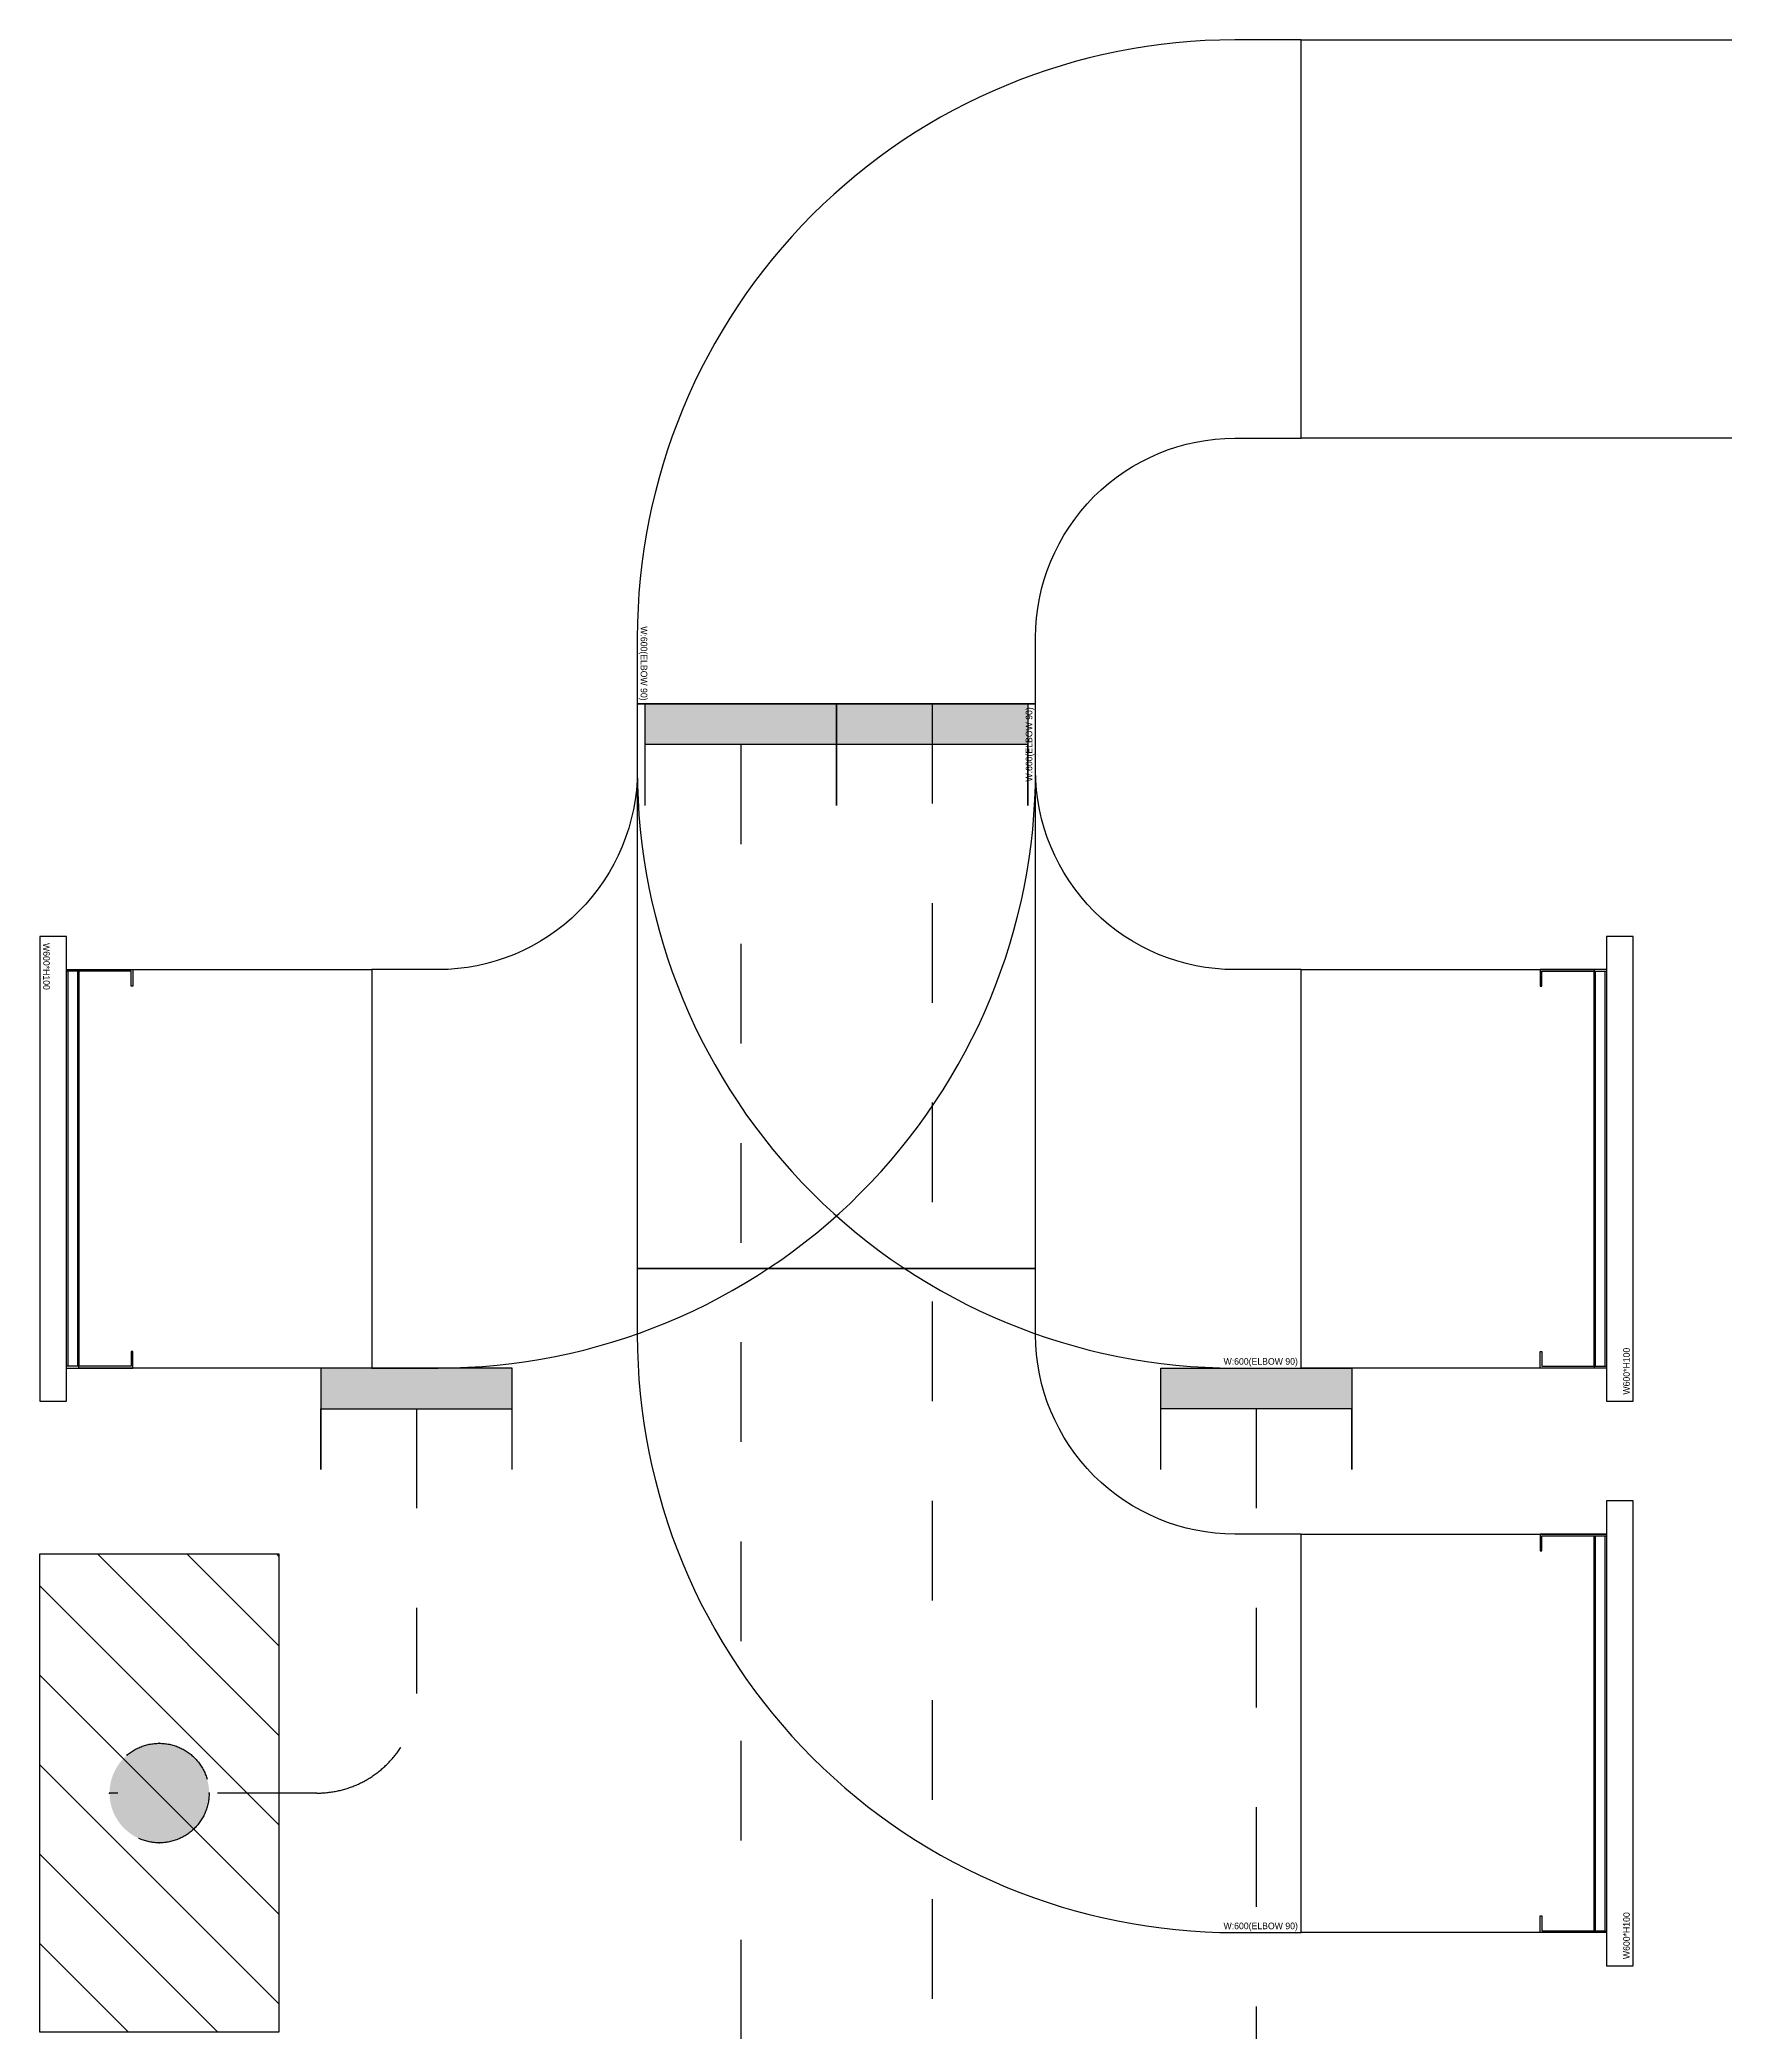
# Model space of a CAD drawing. Header units: millimetres. Extents: x -149088 to 500787, y -530175 to 1035835.
# Drawn here: x 267150 to 269689, y -305300 to -302300 of the extents above; entities that cross this region are included whole.
import ezdxf
from ezdxf.enums import TextEntityAlignment as Align
from ezdxf.xclip import XClip

# ---------------------------------------------------------------- set-up
doc = ezdxf.new("R2010")
doc.units = ezdxf.units.MM
doc.header["$LTSCALE"] = 150
doc.header["$XCLIPFRAME"] = 0
doc.linetypes.add('D1', pattern=[3, 1, -1, 1])
for name, color, linetype in [('------01 Distribution Panel', 3, 'Continuous'), ('-----00 LV_CABLE', 2, 'Continuous'), ('-----26 Electrical Cable Tray', 200, 'Continuous'), ('-----26 Electrical Cable Tray_건물(UPS)', 100, 'Continuous'), ('-----26 Electrical Cable Tray_건물(일반)', 20, 'Continuous')]:
    doc.layers.add(name, color=color, linetype=linetype)
doc.styles.add('ELEC', font='')
doc.styles.get('ELEC').set_extended_font_data('Dotum')

# ---------------------------------------------------------------- blocks, each defined once
blk = doc.blocks.new('*U8')
at = {"color": 0}
blk.add_lwpolyline([(0, 0), (-100, 0, -0.414214), (-400, 300), (-400, 400), (-1000, 400), (-1000, 300, 0.414214), (-100, -600), (0, -600)], format="xyb", close=True, dxfattribs=at)
at = {"color": 0, "style": 'ELEC'}
blk.add_text('W:600(ELBOW 90)', height=10, dxfattribs=at).set_placement((-5, -590), align=Align.MIDDLE_RIGHT)
blk = doc.blocks.new('A02')
h = blk.add_hatch()
h.set_pattern_fill('ANSI31', color=256, scale=25, style=0)
h.set_pattern_definition([(45, (-2000, -19200), (-56.1266, 56.1266), [])])
h.paths.add_polyline_path([(-300, 300), (-300, 0), (300, 0), (300, 300)])
blk.add_lwpolyline([(300, 0), (-300, 0), (-300, 300), (300, 300)], close=True)
blk = doc.blocks.new('*U10')
at = {"linetype": 'Continuous', "ltscale": 0.1}
for p, q in [((-250, 56.6), (-250, 58.6)), ((-200, 56.6), (-200, 58.6)), ((-150, 56.6), (-150, 58.6)), ((-100, 56.6), (-100, 58.6)), ((-50, 56.6), (-50, 58.6)), ((0, 56.6), (0, 58.6)), ((50, 56.6), (50, 58.6)), ((100, 56.6), (100, 58.6)), ((150, 56.6), (150, 58.6)), ((200, 56.6), (200, 58.6)), ((250, 56.6), (250, 58.6))]:
    blk.add_line(p, q, dxfattribs=at)
for points in [[(-300, 40), (-300, 140), (-275, 140), (-275, 137.4), (-297.4, 137.4), (-297.4, 40)], [(300, 40), (300, 140), (275, 140), (275, 137.4), (297.4, 137.4), (297.4, 40)], [(-297.4, 58.6), (297.4, 58.6)], [(-297.4, 56.6), (297.4, 56.6)], [(297.4, 42.6), (-297.4, 42.6)]]:
    blk.add_lwpolyline(points, dxfattribs=at)
blk.add_lwpolyline([(350, 0), (350, 40), (-350, 40), (-350, 0)], close=True, dxfattribs=at)
at = {"linetype": 'Continuous', "ltscale": 0.1, "style": 'ELEC'}
blk.add_text('W600*H100', height=10, dxfattribs=at).set_placement((-340, 10), align=Align.MIDDLE_LEFT)
blk = doc.blocks.new('O08')
blk.add_hatch(color=256).paths.add_polyline_path([(120, 51), (-120, 51), (-120, 0), (120, 0)])
blk.add_lwpolyline([(120, 127.5), (120, 0), (-120, 0), (-120, 127.5), (-120, 51), (120, 51)])
blk = doc.blocks.new('11')
at = {"linetype": 'D1'}
h = blk.add_hatch(color=256, dxfattribs=at)
edge = h.paths.add_edge_path()
edge.add_arc((0, 0), 75, 0, 360)
blk.add_circle((0, 0), 75, dxfattribs=at)
for p in [(0, 75), (-75, 0), (75, 0), (0, -75)]:
    blk.add_point(p, dxfattribs=at)
blk = doc.blocks.new('SSH-20260429.172412')
at = {"layer": '-----00 LV_CABLE', "linetype": 'D1'}
for points in [[(75823.8, 83980), (75823.8, 81140, 0.414214), (76123.8, 80840), (76624.8, 80840)], [(75535.8, 83918.8), (75535.8, 81140, -0.414214), (75235.8, 80840), (74747.3, 80840)], [(76312.2, 82918.8), (76312.2, 81710, 0.414214), (76462.2, 81560), (76774.8, 81560)]]:
    blk.add_lwpolyline(points, format="xyb", dxfattribs=at)
at = {"layer": '-----00 LV_CABLE', "linetype": 'D1', "elevation": 0}
blk.add_lwpolyline([(75047.3, 82918.8), (75047.3, 82490, -0.414214), (74897.3, 82340), (74584.8, 82340)], format="xyb", dxfattribs=at)
at = {"layer": '-----26 Electrical Cable Tray'}
for points in [[(76379.8, 84380), (76379.8, 84980), (82379.8, 84980), (82379.8, 84380)], [(75379.8, 83130), (75979.8, 83130), (75979.8, 83980), (75379.8, 83980)], [(76379.8, 82730), (76839.8, 82730), (76839.8, 82130), (76379.8, 82130)]]:
    blk.add_lwpolyline(points, close=True, dxfattribs=at)
at = {"layer": '-----26 Electrical Cable Tray_건물(UPS)'}
for points in [[(76379.8, 84380), (76379.8, 84980), (82379.8, 84980), (82379.8, 84380)], [(76821.2, 82980), (76379.8, 82980), (76379.8, 83580), (76821.2, 83580)]]:
    blk.add_lwpolyline(points, close=True, dxfattribs=at)
at = {"layer": '-----26 Electrical Cable Tray_건물(일반)'}
blk.add_lwpolyline([(76379.8, 84380), (76379.8, 84980), (82379.8, 84980), (82379.8, 84380)], close=True, dxfattribs=at)
at = {"layer": '-----26 Electrical Cable Tray_건물(일반)', "elevation": 0}
blk.add_lwpolyline([(74538.4, 83580), (74979.8, 83580), (74979.8, 82980), (74538.4, 82980)], close=True, dxfattribs=at)
at = {"layer": '------01 Distribution Panel', "xscale": 1.2, "yscale": 1.2, "zscale": 1.2, "rotation": 270}
blk.add_blockref('A02', (74479.8, 82340), dxfattribs=at)
at = {"layer": '-----00 LV_CABLE', "linetype": 'D1', "yscale": 1.2, "zscale": 1.2, "rotation": 180}
for p, xscale in [((75535.8, 83980), 1.2), ((75823.8, 83980), 1.2), ((75047.3, 82980), -1.2), ((76312.2, 82980), 1.2)]:
    blk.add_blockref('O08', p, dxfattribs=dict(at, xscale=xscale))
at = {"layer": '-----00 LV_CABLE', "linetype": 'D1'}
blk.add_blockref('11', (74659.8, 82340), dxfattribs=at)
at = {"layer": '-----26 Electrical Cable Tray'}
for name, p, rotation in [('*U8', (75979.8, 83980), 270), ('*U10', (76879.8, 82430), 89.99999999999999)]:
    blk.add_blockref(name, p, dxfattribs=dict(at, rotation=rotation))
blk.add_blockref('*U8', (76379.8, 82730), dxfattribs=at)
at = {"layer": '-----26 Electrical Cable Tray_건물(UPS)'}
for name, p, rotation in [('*U8', (75979.8, 83980), 270), ('*U10', (76879.8, 83280), 89.99999999999999)]:
    blk.add_blockref(name, p, dxfattribs=dict(at, rotation=rotation))
blk.add_blockref('*U8', (76379.8, 83580), dxfattribs=at)
at = {"layer": '-----26 Electrical Cable Tray_건물(일반)'}
for name, p, rotation in [('*U8', (75979.8, 83980), 270), ('*U8', (75379.8, 83980), 90), ('*U10', (74479.8, 83280), 270)]:
    blk.add_blockref(name, p, dxfattribs=dict(at, rotation=rotation))

msp = doc.modelspace()

# ---------------------------------------------------------------- block references
ref = msp.add_blockref('SSH-20260429.172412', (192670.2, -387280))
XClip(ref).set_block_clipping_path([(64279.7542057556, 38429.9941674445), (169279.7542057556, 112429.9941674445)])

doc.saveas('drawing.dxf')
